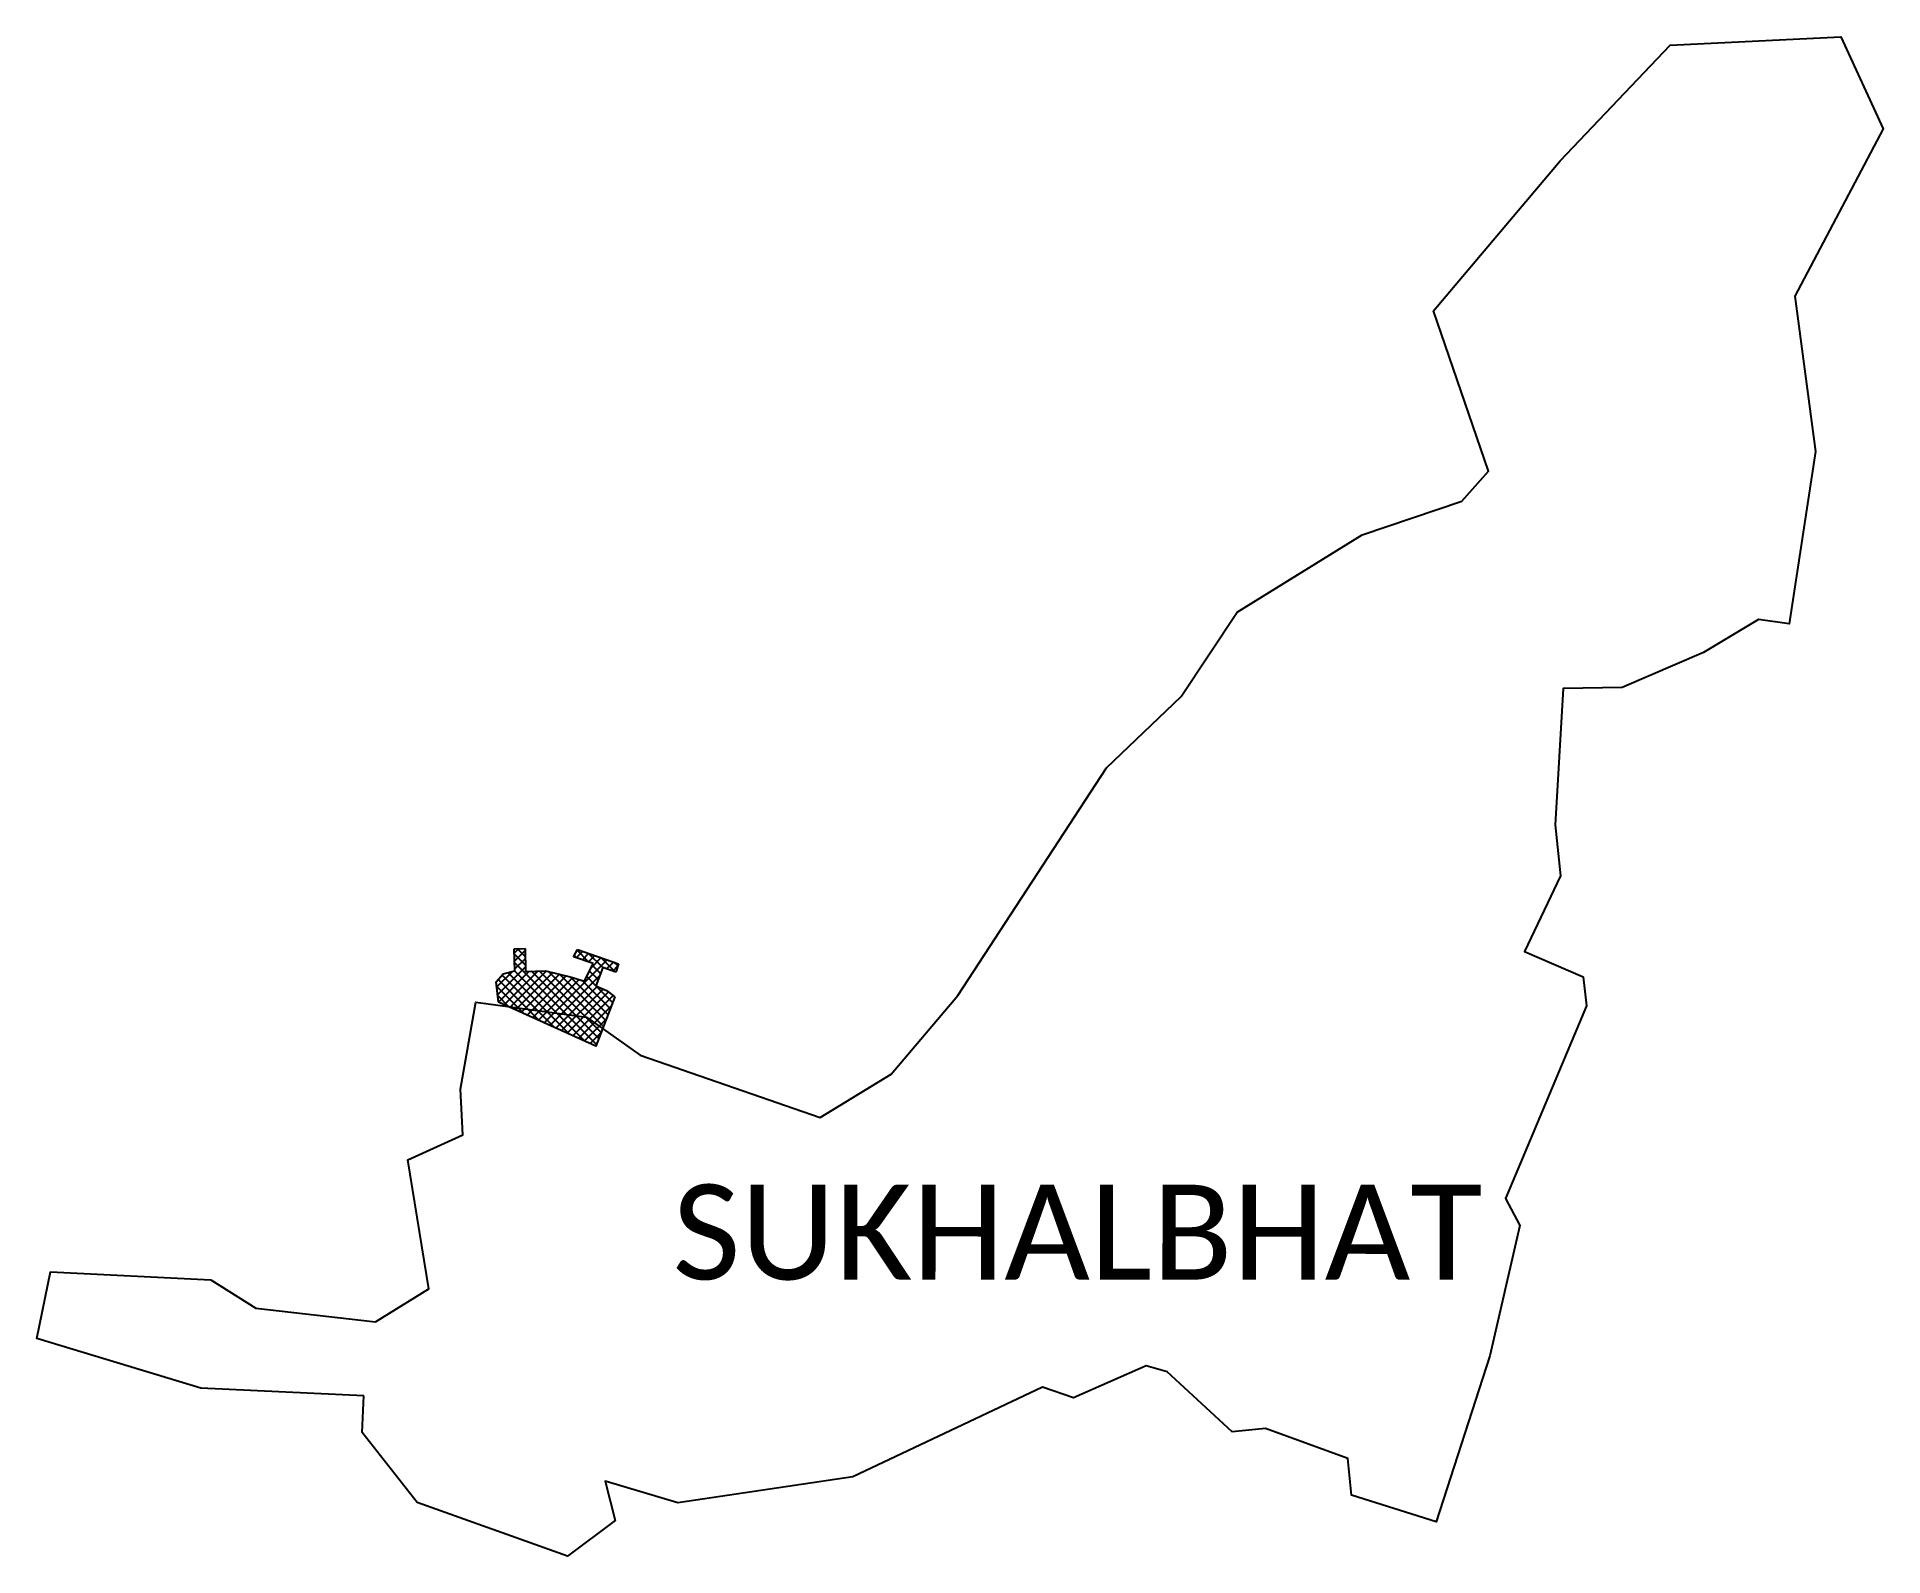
# Model space of a CAD drawing. Header units: metres. Extents: x 355371 to 357333, y 1740928 to 1742543.
import ezdxf

# ---------------------------------------------------------------- set-up
doc = ezdxf.new("R2010")
doc.units = ezdxf.units.M
doc.header["$MEASUREMENT"] = 0
for name, color, linetype in [('JETTY', 41, 'Continuous'), ('JETTY HATCH', 220, 'Continuous'), ('village', 3, 'Continuous'), ('VILLAGE NAME', 250, 'Continuous')]:
    doc.layers.add(name, color=color, linetype=linetype)
doc.styles.get("Standard").update_dxf_attribs({"font": 'arial.ttf'})

msp = doc.modelspace()

# ---------------------------------------------------------------- linework, layer by layer
at = {"layer": 'JETTY'}
for p, q in [((355878.6, 1741573.5), (355890.1, 1741574)), ((355879.3, 1741550.1), (355878.6, 1741573.5)), ((355890.1, 1741574), (355890.6, 1741549.7)), ((355941.5, 1741565.2), (355945.6, 1741572.8)), ((355945.6, 1741572.8), (355989.3, 1741557.7)), ((355859.2, 1741538.5), (355866.7, 1741547.2)), ((355866.7, 1741547.2), (355879.3, 1741550.1)), ((355890.6, 1741549.7), (355911.7, 1741550.1)), ((355911.7, 1741550.1), (355938, 1741544)), ((355962.5, 1741557.9), (355941.5, 1741565.2)), ((355953.1, 1741539.4), (355962.5, 1741557.9)), ((355972.5, 1741553.7), (355965.2, 1741534.3)), ((355986.4, 1741549), (355972.5, 1741553.7)), ((355989.3, 1741557.7), (355986.4, 1741549)), ((355861.7, 1741516.9), (355859.2, 1741538.5)), ((355938, 1741544), (355953.1, 1741539.4)), ((355965.2, 1741534.3), (355976.6, 1741529.3)), ((355976.6, 1741529.3), (355985.3, 1741522.7)), ((355965.3, 1741470.2), (355861.7, 1741516.9)), ((355985.3, 1741522.7), (355965.3, 1741470.2))]:
    msp.add_line(p, q, dxfattribs=at)
at = {"layer": 'JETTY HATCH', "linetype": 'Continuous'}
for p, q in [((355878.8, 1741569.4), (355883.1, 1741573.7)), ((355890.4, 1741556.2), (355878.8, 1741567.8)), ((355879, 1741560.8), (355890.1, 1741571.9)), ((355890.3, 1741565.2), (355881.8, 1741573.6)), ((355944.3, 1741564.2), (355951, 1741570.9)), ((355957.8, 1741559.5), (355945.3, 1741572.1)), ((355950.9, 1741561.9), (355957.6, 1741568.7)), ((355972.5, 1741553.7), (355957.5, 1741568.7)), ((355859.8, 1741532.8), (355876.5, 1741549.5)), ((355860.7, 1741524.9), (355890.5, 1741554.6)), ((355861.7, 1741517), (355894.5, 1741549.8)), ((355867.7, 1741514.2), (355903.5, 1741550)), ((355937.3, 1741482.8), (355871.8, 1741548.4)), ((355873.8, 1741511.4), (355912.4, 1741550)), ((355953.4, 1741475.5), (355878.9, 1741550.1)), ((355965.9, 1741471.9), (355879.1, 1741558.7)), ((355879.3, 1741552.2), (355890.3, 1741563.3)), ((355879.9, 1741508.7), (355919.5, 1741548.3)), ((355968.4, 1741478.3), (355896.8, 1741549.8)), ((355970.8, 1741484.7), (355905.5, 1741550)), ((355910.4, 1741495), (355977.3, 1741561.9)), ((355973.2, 1741491.1), (355915, 1741549.4)), ((355944.3, 1741564.2), (355942.2, 1741566.4)), ((355957.4, 1741559.7), (355964.2, 1741566.4)), ((355967.7, 1741540.9), (355958.5, 1741550)), ((355960.5, 1741553.9), (355970.7, 1741564.1)), ((355970.1, 1741547.3), (355961.5, 1741555.9)), ((355985.9, 1741549.1), (355971, 1741564.1)), ((355976.6, 1741552.3), (355983.9, 1741559.6)), ((355983.2, 1741550), (355988.5, 1741555.4)), ((355988.5, 1741555.4), (355984.5, 1741559.4)), ((355889, 1741504.6), (355859.7, 1741533.9)), ((355905.1, 1741497.3), (355861.4, 1741541.1)), ((355921.2, 1741490.1), (355865.5, 1741545.8)), ((355886, 1741505.9), (355926.7, 1741546.6)), ((355892.1, 1741503.2), (355933.8, 1741544.9)), ((355898.2, 1741500.5), (355940.9, 1741543.1)), ((355904.3, 1741497.7), (355947.6, 1741541.1)), ((355916.5, 1741492.2), (355969.2, 1741544.9)), ((355922.6, 1741489.5), (355966.7, 1741533.6)), ((355975.7, 1741497.5), (355926.5, 1741546.7)), ((355928.7, 1741486.7), (355972.9, 1741530.9)), ((355934.7, 1741484), (355978.6, 1741527.8)), ((355978.1, 1741503.9), (355938.1, 1741544)), ((355980.6, 1741510.3), (355950.7, 1741540.1)), ((355965.3, 1741534.4), (355955.5, 1741544.1)), ((355983, 1741516.7), (355965.6, 1741534.1)), ((355872.9, 1741511.9), (355860.9, 1741523.9)), ((355940.8, 1741481.2), (355983.6, 1741524)), ((355946.9, 1741478.5), (355981.7, 1741513.2)), ((355953, 1741475.7), (355976.2, 1741498.9)), ((355959.1, 1741473), (355970.8, 1741484.7)), ((355965.2, 1741470.2), (355965.4, 1741470.4))]:
    msp.add_line(p, q, dxfattribs=at)
at = {"layer": 'village'}
msp.add_lwpolyline([(355556.1, 1741222.1), (355603.9, 1741191.9)], dxfattribs=at)
at = {"layer": 'village', "color": 3, "true_color": 0x00ff00}
for points in [[(355603.9, 1741191.9, 0), (355731.1, 1741177.4, 0), (355787.9, 1741212.4, 0), (355765.5, 1741349.3, 0), (355823.7, 1741376, 0), (355821.5, 1741424.5, 0), (355837.6, 1741516.9, 0), (355955.2, 1741501.1, 0), (356012.4, 1741460.8, 0), (356203.5, 1741394.3, 0), (356279.1, 1741440.4, 0), (356349.9, 1741524.1, 0), (356507.8, 1741766, 0), (356587.2, 1741841.8, 0), (356646.9, 1741931.4, 0), (356779.7, 1742013.5, 0), (356885.6, 1742049.2, 0), (356913.8, 1742081.2, 0), (356855.4, 1742251.5, 0), (356990.1, 1742411, 0), (357107.1, 1742533.9, 0), (357288.3, 1742542.5, 0), (357333.3, 1742445, 0), (357239.5, 1742267, 0), (357261.5, 1742101.9, 0), (357233.6, 1741918.8, 0), (357200.9, 1741923.5, 0), (357142.5, 1741888.5, 0), (357055.8, 1741851.2, 0), (356993.4, 1741850.1, 0), (356984.6, 1741705.4, 0), (356990.3, 1741651.3, 0), (356952.3, 1741570.8, 0), (357014.6, 1741543.9, 0), (357018.1, 1741513.2, 0), (356931.9, 1741308.4, 0), (356947.1, 1741279.8, 0), (356915.4, 1741141.3, 0), (356858.2, 1740964.7, 0), (356768.2, 1740993.2, 0), (356764.3, 1741032.1, 0), (356676.8, 1741063.9, 0), (356641.5, 1741060.4, 0), (356572.3, 1741124.1, 0), (356550.2, 1741130.7, 0), (356472.9, 1741096.5, 0), (356440, 1741108, 0), (356238.5, 1741012.6, 0), (356052.2, 1740984.9, 0), (355975.1, 1741008.1, 0), (355985.6, 1740966.2, 0), (355935.2, 1740928.4, 0), (355775.3, 1740985.4, 0), (355717, 1741059.6, 0), (355718.5, 1741098.6, 0)], [(355718.5, 1741098.6, 0), (355545.4, 1741106.8, 0), (355371.2, 1741159.7, 0), (355385.7, 1741230.5, 0), (355556.1, 1741222.1, 0)]]:
    msp.add_polyline3d(points, dxfattribs=at)

# ---------------------------------------------------------------- texts
at = {"layer": 'VILLAGE NAME', "insert": (356046.7, 1741323.2), "char_height": 100.855, "attachment_point": 1, "rotation": 359.9793}
msp.add_mtext_dynamic_manual_height_columns('{\\fCalibri|b0|i0|c0|p34;SUKHALBHAT}', width=995.212, gutter_width=504.3, heights=[0], dxfattribs=at)

doc.saveas('drawing.dxf')
